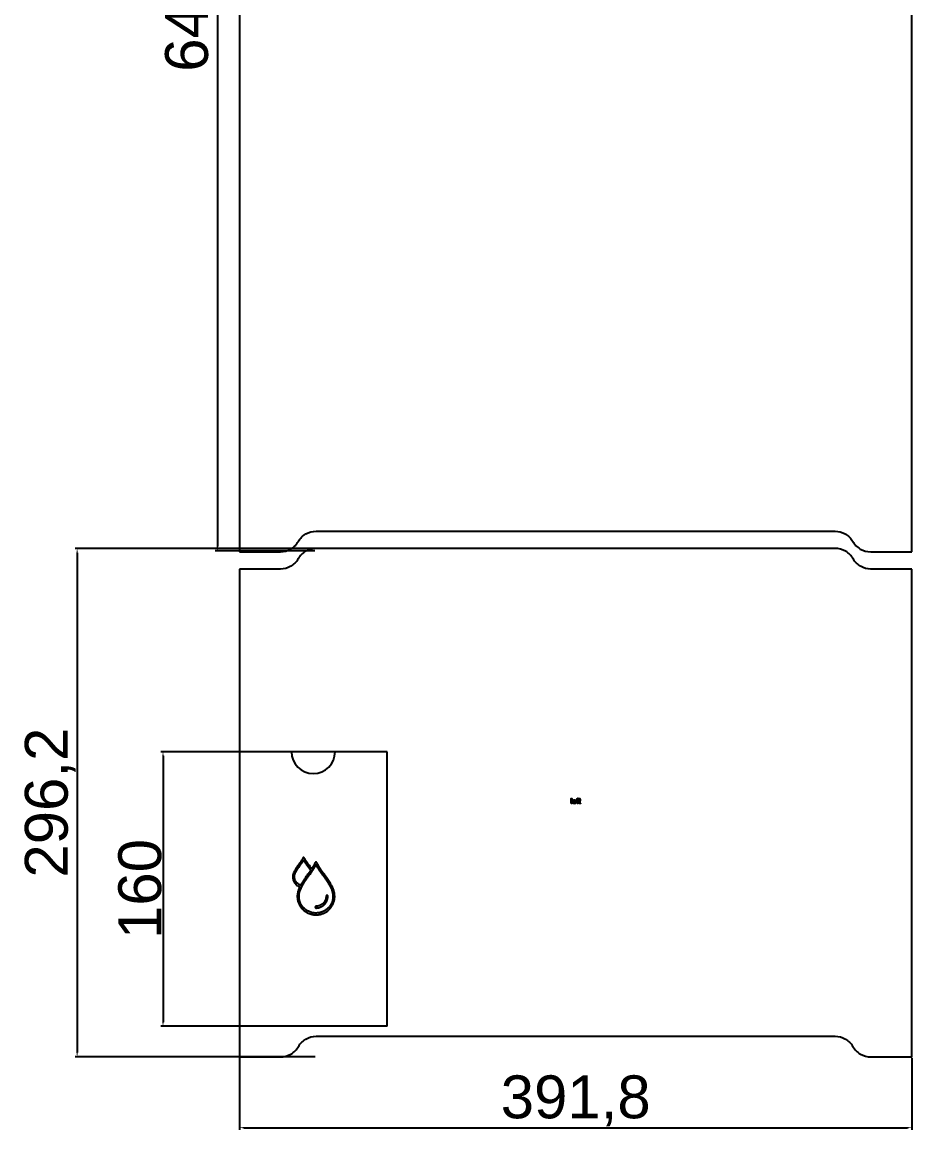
# Model space of a CAD drawing. Header units: millimetres. Extents: x -91 to 6779, y -36 to 1655.
# Drawn here: x -91 to 428, y -35 to 611 of the extents above; entities that cross this region are included whole.
import ezdxf

# ---------------------------------------------------------------- set-up
doc = ezdxf.new("R2010")
doc.units = ezdxf.units.MM
doc.layers.add('Layer_0', color=7, linetype='Continuous')
doc.styles.get("Standard").update_dxf_attribs({"font": 'arial.ttf'})
doc.dimstyles.new('ISO-25', dxfattribs={"dimtxt": 2.5, "dimasz": 2.5, "dimexe": 1.25, "dimexo": 0.625, "dimtad": 1, "dimtxsty": 'Standard', "dimcen": 2.5, "dimadec": 0, "dimazin": 0, "dimtfac": 1, "dimtmove": 0, "dimatfit": 3, "dimfxl": 1, "dimarcsym": 0})

# ---------------------------------------------------------------- blocks, each defined once
blk = doc.blocks.new('*D85')
at = {"layer": 'Defpoints', "color": 0, "transparency": 16777216}
for p in [(35.79, 8.01), (427.59, 8.01), (427.59, -33.26)]:
    blk.add_point(p, dxfattribs=at)
at = {"layer": 'Layer_0', "color": 0, "lineweight": -2, "transparency": 16777216}
for p, q in [((35.79, 7.38), (35.79, -34.51)), ((427.59, 7.38), (427.59, -34.51)), ((38.29, -33.26), (425.09, -33.26))]:
    blk.add_line(p, q, dxfattribs=at)
at = {"layer": 'Layer_0', "color": 0, "transparency": 16777216}
for points in [[(38.29, -32.84), (38.29, -33.67), (35.79, -33.26)], [(425.09, -32.84), (425.09, -33.67), (427.59, -33.26)]]:
    blk.add_solid(points, dxfattribs=at)
at = {"layer": 'Layer_0', "color": 0, "transparency": 16777216, "insert": (231.69, -17.61), "char_height": 25, "attachment_point": 5}
blk.add_mtext('391,8', dxfattribs=at)
blk = doc.blocks.new('*D95')
at = {"layer": 'Defpoints', "color": 0, "transparency": 16777216}
for p in [(35.79, 185.81), (-8.79, 25.81), (35.79, 25.81)]:
    blk.add_point(p, dxfattribs=at)
at = {"layer": 'Layer_0', "color": 0, "lineweight": -2, "transparency": 16777216}
for p, q in [((35.16, 185.81), (-10.04, 185.81)), ((-8.79, 183.31), (-8.79, 28.31)), ((35.16, 25.81), (-10.04, 25.81))]:
    blk.add_line(p, q, dxfattribs=at)
at = {"layer": 'Layer_0', "color": 0, "transparency": 16777216}
for points in [[(-9.2, 183.31), (-8.37, 183.31), (-8.79, 185.81)], [(-9.2, 28.31), (-8.37, 28.31), (-8.79, 25.81)]]:
    blk.add_solid(points, dxfattribs=at)
at = {"layer": 'Layer_0', "color": 0, "transparency": 16777216, "insert": (-22.18, 105.81), "char_height": 25, "attachment_point": 5, "rotation": 90}
blk.add_mtext('160', dxfattribs=at)
blk = doc.blocks.new('*D96')
at = {"layer": 'Defpoints', "color": 0, "transparency": 16777216}
for p in [(80.47, 304.21), (-58.82, 8.01), (80.47, 8.01)]:
    blk.add_point(p, dxfattribs=at)
at = {"layer": 'Layer_0', "color": 0, "lineweight": -2, "transparency": 16777216}
for p, q in [((79.85, 304.21), (-60.07, 304.21)), ((-58.82, 301.71), (-58.82, 10.51)), ((79.85, 8.01), (-60.07, 8.01))]:
    blk.add_line(p, q, dxfattribs=at)
at = {"layer": 'Layer_0', "color": 0, "transparency": 16777216}
for points in [[(-59.24, 301.71), (-58.41, 301.71), (-58.82, 304.21)], [(-59.24, 10.51), (-58.41, 10.51), (-58.82, 8.01)]]:
    blk.add_solid(points, dxfattribs=at)
at = {"layer": 'Layer_0', "color": 0, "transparency": 16777216, "insert": (-74.47, 156.11), "char_height": 25, "attachment_point": 5, "rotation": 90}
blk.add_mtext('296,2', dxfattribs=at)
blk = doc.blocks.new('*D97')
at = {"layer": 'Defpoints', "color": 0, "transparency": 16777216}
for p in [(80.38, 948.46), (22.89, 302.75), (80.38, 302.75)]:
    blk.add_point(p, dxfattribs=at)
at = {"layer": 'Layer_0', "color": 0, "lineweight": -2, "transparency": 16777216}
for p, q in [((79.75, 948.46), (21.64, 948.46)), ((22.89, 945.96), (22.89, 305.25)), ((79.75, 302.75), (21.64, 302.75))]:
    blk.add_line(p, q, dxfattribs=at)
at = {"layer": 'Layer_0', "color": 0, "transparency": 16777216}
for points in [[(22.47, 945.96), (23.3, 945.96), (22.89, 948.46)], [(22.47, 305.25), (23.3, 305.25), (22.89, 302.75)]]:
    blk.add_solid(points, dxfattribs=at)
at = {"layer": 'Layer_0', "color": 0, "transparency": 16777216, "insert": (7.24, 625.6), "char_height": 25, "attachment_point": 5, "rotation": 90}
blk.add_mtext('645,7', dxfattribs=at)

msp = doc.modelspace()

# ---------------------------------------------------------------- linework, layer by layer
at = {"layer": 'Layer_0'}
for p, q in [((121.788, 185.81), (35.788, 185.81)), ((121.788, 25.81), (121.788, 185.81)), ((121.788, 25.81), (35.788, 25.81))]:
    msp.add_line(p, q, dxfattribs=at)
for points in [[(35.788, 936.456), (35.788, 302.256)], [(427.588, 302.256), (427.588, 936.456)], [(35.788, 292.21), (35.788, 8.01), (35.788, 8.01)], [(427.588, 8.01), (427.588, 292.21)], [(229.085, 155.56), (229.085, 158.61), (229.459, 158.61), (229.459, 155.56), (229.085, 155.56)], [(73.963, 121.278), (74.035, 121.17), (74.115, 121.052), (74.201, 120.927), (74.292, 120.794), (74.487, 120.511), (74.695, 120.214), (74.909, 119.91), (75.122, 119.61), (75.227, 119.464), (75.329, 119.323), (75.427, 119.186), (75.522, 119.057), (75.693, 118.821), (75.857, 118.595), (76.013, 118.379), (76.161, 118.173), (76.299, 117.978), (76.429, 117.795), (76.549, 117.624), (76.659, 117.465), (76.759, 117.319), (76.848, 117.187), (76.927, 117.069), (76.994, 116.966), (77.05, 116.878), (77.093, 116.806), (77.124, 116.75), (77.143, 116.71), (77.14, 116.689), (77.122, 116.649), (77.091, 116.59), (77.045, 116.513), (76.986, 116.419), (76.915, 116.307), (76.83, 116.179), (76.733, 116.035), (76.624, 115.875), (76.503, 115.7), (76.371, 115.51), (76.228, 115.307), (76.074, 115.09), (75.91, 114.86), (75.736, 114.617), (75.552, 114.362), (75.219, 113.9), (74.898, 113.451), (74.589, 113.017), (74.293, 112.597), (74.01, 112.193), (73.74, 111.804), (73.483, 111.43), (73.24, 111.073), (73.011, 110.732), (72.796, 110.409), (72.595, 110.102), (72.409, 109.813), (72.238, 109.541), (72.082, 109.288), (71.941, 109.054), (71.816, 108.838), (71.731, 108.691), (71.651, 108.552), (71.576, 108.423), (71.508, 108.308), (71.449, 108.211), (71.402, 108.135), (71.383, 108.105), (71.368, 108.082), (71.357, 108.065), (71.349, 108.056), (71.331, 108.049), (71.3, 108.05), (71.256, 108.06), (71.201, 108.076), (71.137, 108.1), (71.065, 108.129), (70.985, 108.164), (70.9, 108.204), (70.716, 108.296), (70.525, 108.401), (70.335, 108.513), (70.156, 108.628), (69.915, 108.8), (69.687, 108.98), (69.472, 109.168), (69.27, 109.363), (69.08, 109.567), (68.904, 109.778), (68.74, 109.998), (68.589, 110.225), (68.452, 110.46), (68.327, 110.703), (68.214, 110.954), (68.115, 111.213), (68.029, 111.479), (67.956, 111.753), (67.896, 112.035), (67.848, 112.325), (67.828, 112.516), (67.818, 112.715), (67.819, 112.921), (67.83, 113.133), (67.851, 113.352), (67.883, 113.575), (67.924, 113.803), (67.975, 114.035), (68.036, 114.27), (68.106, 114.507), (68.186, 114.746), (68.274, 114.987), (68.372, 115.227), (68.478, 115.468), (68.593, 115.707), (68.716, 115.945), (68.799, 116.095), (68.896, 116.261), (69.004, 116.442), (69.124, 116.637), (69.254, 116.843), (69.394, 117.061), (69.543, 117.288), (69.7, 117.524), (69.864, 117.768), (70.035, 118.018), (70.212, 118.273), (70.394, 118.533), (70.77, 119.058), (71.156, 119.586), (71.319, 119.806), (71.473, 120.016), (71.619, 120.215), (71.756, 120.404), (71.886, 120.584), (72.008, 120.755), (72.124, 120.917), (72.233, 121.072), (72.335, 121.22), (72.431, 121.36), (72.522, 121.495), (72.608, 121.624), (72.765, 121.866), (72.905, 122.091), (72.944, 122.155), (72.98, 122.213), (73.012, 122.263), (73.041, 122.306), (73.067, 122.343), (73.09, 122.374), (73.11, 122.399), (73.129, 122.417), (73.16, 122.439), (73.185, 122.441), (73.208, 122.425), (73.23, 122.394), (73.24, 122.377), (73.257, 122.35), (73.28, 122.314), (73.309, 122.269), (73.343, 122.217), (73.382, 122.157), (73.425, 122.09), (73.473, 122.017), (73.58, 121.855), (73.699, 121.675), (73.828, 121.481), (73.963, 121.278)], [(82.108, 116.929), (82.188, 116.81), (82.278, 116.678), (82.378, 116.532), (82.485, 116.376), (82.6, 116.21), (82.721, 116.036), (82.848, 115.856), (82.978, 115.669), (83.248, 115.287), (83.523, 114.899), (83.795, 114.519), (84.056, 114.157), (84.329, 113.781), (84.59, 113.419), (84.839, 113.072), (85.077, 112.74), (85.304, 112.423), (85.52, 112.12), (85.724, 111.831), (85.918, 111.556), (86.101, 111.294), (86.274, 111.047), (86.436, 110.812), (86.589, 110.59), (86.731, 110.382), (86.863, 110.186), (86.985, 110.002), (87.098, 109.83), (87.386, 109.382), (87.66, 108.942), (87.92, 108.509), (88.166, 108.083), (88.397, 107.663), (88.615, 107.251), (88.819, 106.844), (89.009, 106.443), (89.186, 106.049), (89.349, 105.659), (89.498, 105.275), (89.633, 104.896), (89.755, 104.522), (89.863, 104.152), (89.958, 103.786), (90.04, 103.424), (90.108, 103.066), (90.163, 102.711), (90.205, 102.36), (90.234, 102.011), (90.249, 101.665), (90.251, 101.321), (90.241, 100.979), (90.217, 100.64), (90.181, 100.302), (90.132, 99.965), (90.07, 99.629), (89.995, 99.294), (89.907, 98.96), (89.807, 98.626), (89.694, 98.292), (89.569, 97.957), (89.45, 97.668), (89.321, 97.384), (89.183, 97.105), (89.035, 96.83), (88.879, 96.561), (88.714, 96.297), (88.54, 96.039), (88.358, 95.786), (88.169, 95.539), (87.971, 95.299), (87.766, 95.065), (87.554, 94.837), (87.334, 94.616), (87.108, 94.402), (86.875, 94.195), (86.636, 93.995), (86.391, 93.803), (86.139, 93.618), (85.882, 93.441), (85.62, 93.272), (85.352, 93.111), (85.079, 92.958), (84.802, 92.814), (84.52, 92.679), (84.233, 92.553), (83.943, 92.436), (83.649, 92.328), (83.351, 92.23), (83.049, 92.141), (82.745, 92.062), (82.437, 91.993), (82.127, 91.934), (81.899, 91.899), (81.662, 91.869), (81.418, 91.844), (81.168, 91.825), (80.655, 91.802), (80.133, 91.801), (79.614, 91.822), (79.108, 91.863), (78.863, 91.891), (78.625, 91.925), (78.395, 91.964), (78.175, 92.008), (77.968, 92.057), (77.753, 92.114), (77.532, 92.18), (77.305, 92.254), (76.842, 92.424), (76.374, 92.618), (75.911, 92.831), (75.466, 93.06), (75.252, 93.179), (75.047, 93.299), (74.851, 93.421), (74.666, 93.544), (74.535, 93.638), (74.396, 93.744), (74.25, 93.861), (74.099, 93.988), (73.785, 94.265), (73.467, 94.564), (73.156, 94.875), (72.863, 95.186), (72.727, 95.338), (72.6, 95.486), (72.482, 95.628), (72.377, 95.764), (72.22, 95.98), (72.067, 96.206), (71.92, 96.44), (71.777, 96.682), (71.641, 96.93), (71.51, 97.185), (71.386, 97.444), (71.269, 97.708), (71.158, 97.975), (71.055, 98.244), (70.96, 98.515), (70.874, 98.787), (70.795, 99.059), (70.726, 99.33), (70.666, 99.6), (70.616, 99.867), (70.555, 100.273), (70.513, 100.68), (70.488, 101.088), (70.482, 101.498), (70.495, 101.91), (70.526, 102.324), (70.575, 102.742), (70.643, 103.164), (70.73, 103.59), (70.836, 104.02), (70.961, 104.456), (71.104, 104.898), (71.267, 105.346), (71.449, 105.8), (71.65, 106.263), (71.871, 106.732), (72.054, 107.104), (72.236, 107.462), (72.421, 107.812), (72.611, 108.16), (72.811, 108.51), (73.024, 108.868), (73.136, 109.052), (73.252, 109.24), (73.374, 109.433), (73.501, 109.631), (73.633, 109.835), (73.772, 110.045), (73.917, 110.263), (74.07, 110.489), (74.23, 110.723), (74.397, 110.967), (74.573, 111.221), (74.758, 111.485), (74.952, 111.761), (75.156, 112.049), (75.37, 112.349), (75.594, 112.663), (75.829, 112.99), (76.075, 113.332), (76.333, 113.69), (76.604, 114.063), (76.937, 114.524), (77.257, 114.973), (77.565, 115.407), (77.859, 115.827), (78.14, 116.232), (78.406, 116.621), (78.659, 116.993), (78.896, 117.349), (79.118, 117.687), (79.324, 118.007), (79.421, 118.16), (79.514, 118.309), (79.602, 118.452), (79.687, 118.59), (79.767, 118.724), (79.843, 118.852), (79.915, 118.975), (79.982, 119.093), (80.045, 119.205), (80.104, 119.312), (80.157, 119.414), (80.206, 119.51), (80.351, 119.798), (80.868, 118.903), (80.925, 118.807), (80.987, 118.702), (81.054, 118.59), (81.126, 118.471), (81.281, 118.219), (81.446, 117.955), (81.616, 117.685), (81.787, 117.419), (81.952, 117.164), (82.108, 116.929)], [(86.453, 101.971), (86.398, 101.921), (86.355, 101.87), (86.321, 101.813), (86.295, 101.742), (86.283, 101.7), (86.274, 101.651), (86.265, 101.597), (86.256, 101.534), (86.248, 101.464), (86.24, 101.384), (86.232, 101.294), (86.224, 101.194), (86.213, 101.058), (86.201, 100.93), (86.188, 100.81), (86.174, 100.696), (86.142, 100.484), (86.104, 100.286), (86.057, 100.096), (86, 99.905), (85.933, 99.708), (85.852, 99.496), (85.731, 99.216), (85.595, 98.942), (85.444, 98.674), (85.279, 98.414), (85.1, 98.162), (84.909, 97.92), (84.706, 97.686), (84.491, 97.464), (84.266, 97.252), (84.031, 97.052), (83.788, 96.865), (83.536, 96.691), (83.276, 96.532), (83.01, 96.387), (82.737, 96.257), (82.459, 96.144), (82.342, 96.101), (82.232, 96.061), (82.128, 96.025), (82.028, 95.993), (81.839, 95.938), (81.654, 95.893), (81.465, 95.857), (81.263, 95.827), (81.154, 95.815), (81.039, 95.803), (80.916, 95.791), (80.784, 95.781), (80.681, 95.773), (80.59, 95.765), (80.507, 95.757), (80.434, 95.749), (80.369, 95.741), (80.311, 95.732), (80.26, 95.722), (80.216, 95.712), (80.142, 95.689), (80.085, 95.66), (80.04, 95.624), (80, 95.58), (79.94, 95.49), (79.9, 95.394), (79.88, 95.294), (79.879, 95.193), (79.896, 95.095), (79.933, 95.003), (79.988, 94.92), (80.061, 94.848), (80.119, 94.804), (80.175, 94.771), (80.233, 94.748), (80.302, 94.733), (80.387, 94.727), (80.494, 94.728), (80.559, 94.731), (80.632, 94.736), (80.713, 94.741), (80.805, 94.749), (81.038, 94.771), (81.276, 94.8), (81.514, 94.836), (81.749, 94.877), (81.976, 94.923), (82.191, 94.973), (82.391, 95.027), (82.569, 95.082), (82.782, 95.159), (82.992, 95.242), (83.198, 95.332), (83.402, 95.429), (83.601, 95.533), (83.797, 95.642), (83.99, 95.758), (84.178, 95.88), (84.362, 96.008), (84.542, 96.141), (84.718, 96.28), (84.889, 96.425), (85.055, 96.574), (85.217, 96.728), (85.373, 96.888), (85.524, 97.051), (85.67, 97.22), (85.811, 97.392), (85.945, 97.569), (86.074, 97.749), (86.197, 97.933), (86.314, 98.121), (86.425, 98.313), (86.529, 98.507), (86.627, 98.705), (86.718, 98.905), (86.802, 99.108), (86.879, 99.314), (86.949, 99.522), (87.011, 99.733), (87.066, 99.945), (87.113, 100.159), (87.144, 100.315), (87.17, 100.464), (87.194, 100.608), (87.214, 100.746), (87.231, 100.877), (87.245, 101.002), (87.256, 101.12), (87.262, 101.232), (87.266, 101.336), (87.266, 101.432), (87.263, 101.521), (87.257, 101.602), (87.247, 101.675), (87.233, 101.74), (87.216, 101.796), (87.196, 101.843), (87.163, 101.901), (87.128, 101.952), (87.09, 101.997), (87.049, 102.035), (87.007, 102.066), (86.963, 102.091), (86.917, 102.11), (86.869, 102.122), (86.82, 102.127), (86.77, 102.125), (86.718, 102.116), (86.666, 102.101), (86.614, 102.079), (86.56, 102.05), (86.507, 102.014), (86.453, 101.971)], [(80.473, 20.01), (382.903, 20.01)]]:
    msp.add_lwpolyline(points, dxfattribs=at)
for points in [[(35.788, 302.256), (59.593, 302.256), (59.593, 302.256, 0.1316794), (65.643, 303.877), (65.643, 303.877, 0.1316), (70.072, 308.306), (70.072, 308.306, -0.1316356), (74.428, 312.662), (74.428, 312.662, -0.1316061), (80.378, 314.256), (382.809, 314.256), (382.809, 314.256, -0.1316098), (388.758, 312.662), (388.758, 312.662, -0.1316374), (393.114, 308.306), (393.114, 308.306, 0.1315982), (397.543, 303.877), (397.543, 303.877, 0.1316794), (403.593, 302.256), (427.588, 302.256)], [(427.588, 292.21), (403.688, 292.21), (403.688, 292.21, -0.1316069), (397.738, 293.804), (397.738, 293.804, -0.1315244), (393.382, 298.16), (393.382, 298.16, 0.1316611), (388.953, 302.589), (388.953, 302.589, 0.1316806), (382.903, 304.21), (80.473, 304.21), (80.473, 304.21, 0.1316788), (74.423, 302.589), (74.423, 302.589, 0.1316566), (69.994, 298.16), (69.994, 298.16, -0.1315295), (65.638, 293.804), (65.638, 293.804, -0.1316069), (59.688, 292.21), (35.788, 292.21)], [(231.543, 156.271), (231.93, 156.223, -0.1664161), (231.591, 155.697, -0.1633097), (230.958, 155.51), (230.728, 155.529), (230.524, 155.584), (230.344, 155.678), (230.189, 155.808), (230.065, 155.973), (229.976, 156.167), (229.923, 156.391), (229.905, 156.646), (229.923, 156.909), (229.977, 157.141), (230.067, 157.342), (230.193, 157.511, -0.2080118), (230.937, 157.819, -0.2082069), (231.661, 157.518), (231.784, 157.351), (231.872, 157.155), (231.925, 156.927), (231.942, 156.669, -0.0078105), (231.94, 156.569), (230.292, 156.569), (230.313, 156.397), (230.354, 156.247), (230.416, 156.119), (230.498, 156.011, 0.2046295), (230.96, 155.818, 0.161101), (231.312, 155.926, 0.14772), (231.543, 156.271)], [(230.313, 156.877), (231.547, 156.877), (231.499, 157.121), (231.406, 157.295, 0.2235809), (230.942, 157.511, 0.1965861), (230.508, 157.339, 0.1844746), (230.313, 156.877)], [(232.506, 155.56), (232.506, 157.478), (232.175, 157.478), (232.175, 157.769), (232.506, 157.769), (232.506, 158.004, -0.087803), (232.545, 158.335, -0.1585387), (232.736, 158.571, -0.1476178), (233.118, 158.662, -0.0483402), (233.467, 158.624), (233.411, 158.298, 0.0442061), (233.19, 158.319), (233.045, 158.3), (232.949, 158.246), (232.896, 158.141), (232.878, 157.973), (232.878, 157.769), (233.309, 157.769), (233.309, 157.478), (232.878, 157.478), (232.878, 155.56), (232.506, 155.56)], [(72.848, 124.015), (72.778, 123.952), (72.714, 123.877), (72.664, 123.802), (72.633, 123.734), (72.626, 123.715), (72.615, 123.689), (72.599, 123.656), (72.58, 123.617), (72.531, 123.522), (72.47, 123.407), (72.398, 123.276), (72.317, 123.133), (72.231, 122.982), (72.14, 122.826), (71.979, 122.56), (71.807, 122.287), (71.713, 122.142), (71.611, 121.989), (71.499, 121.825), (71.377, 121.648), (71.242, 121.455), (71.093, 121.245), (71.012, 121.132), (70.928, 121.014), (70.839, 120.891), (70.745, 120.762), (70.647, 120.626), (70.544, 120.484), (70.436, 120.335), (70.322, 120.18), (70.203, 120.016), (70.078, 119.846), (69.947, 119.667), (69.81, 119.48), (69.643, 119.251), (69.482, 119.027), (69.326, 118.809), (69.176, 118.594), (69.032, 118.385), (68.892, 118.179), (68.758, 117.978), (68.629, 117.781), (68.387, 117.399), (68.165, 117.031), (67.961, 116.676), (67.776, 116.333), (67.609, 116), (67.459, 115.676), (67.325, 115.36), (67.207, 115.051), (67.104, 114.746), (67.015, 114.445), (66.939, 114.147), (66.877, 113.85), (66.835, 113.579), (66.809, 113.294), (66.799, 113), (66.805, 112.697), (66.826, 112.388), (66.863, 112.077), (66.915, 111.764), (66.983, 111.454), (67.014, 111.336), (67.051, 111.211), (67.094, 111.079), (67.141, 110.942), (67.25, 110.658), (67.373, 110.368), (67.505, 110.084), (67.641, 109.815), (67.71, 109.69), (67.778, 109.572), (67.845, 109.463), (67.91, 109.364), (67.983, 109.262), (68.063, 109.156), (68.149, 109.049), (68.241, 108.941), (68.438, 108.723), (68.648, 108.509), (68.867, 108.302), (69.089, 108.109), (69.31, 107.935), (69.522, 107.784), (69.691, 107.674), (69.842, 107.579), (69.982, 107.496), (70.117, 107.422), (70.254, 107.354), (70.398, 107.287), (70.556, 107.22), (70.735, 107.148), (70.884, 107.089), (70.71, 106.707), (70.538, 106.313), (70.378, 105.918), (70.23, 105.521), (70.095, 105.123), (69.972, 104.727), (69.861, 104.331), (69.764, 103.938), (69.679, 103.547), (69.608, 103.161), (69.55, 102.779), (69.505, 102.402), (69.474, 102.031), (69.457, 101.667), (69.454, 101.311), (69.465, 100.964), (69.491, 100.626), (69.55, 100.12), (69.628, 99.626), (69.725, 99.143), (69.842, 98.671), (69.977, 98.21), (70.131, 97.761), (70.305, 97.321), (70.498, 96.893), (70.711, 96.475), (70.943, 96.067), (71.195, 95.669), (71.466, 95.28), (71.757, 94.902), (72.068, 94.533), (72.399, 94.173), (72.75, 93.823), (73.055, 93.538), (73.352, 93.277), (73.646, 93.036), (73.94, 92.813), (74.238, 92.605), (74.544, 92.408), (74.862, 92.221), (75.196, 92.039), (75.463, 91.904), (75.733, 91.776), (76.004, 91.656), (76.277, 91.543), (76.552, 91.438), (76.829, 91.34), (77.107, 91.25), (77.387, 91.167), (77.668, 91.092), (77.951, 91.024), (78.234, 90.963), (78.518, 90.911), (78.804, 90.865), (79.09, 90.828), (79.376, 90.798), (79.663, 90.775), (79.951, 90.76), (80.238, 90.753), (80.526, 90.753), (80.814, 90.76), (81.102, 90.776), (81.39, 90.799), (81.677, 90.829), (81.964, 90.868), (82.25, 90.913), (82.536, 90.967), (82.821, 91.028), (83.105, 91.097), (83.388, 91.173), (83.669, 91.257), (83.95, 91.349), (84.229, 91.448), (84.566, 91.58), (84.897, 91.721), (85.222, 91.873), (85.54, 92.035), (85.852, 92.207), (86.157, 92.388), (86.455, 92.579), (86.746, 92.779), (87.029, 92.987), (87.305, 93.205), (87.574, 93.431), (87.835, 93.665), (88.087, 93.907), (88.332, 94.157), (88.568, 94.414), (88.796, 94.679), (89.014, 94.952), (89.224, 95.231), (89.425, 95.517), (89.617, 95.809), (89.799, 96.108), (89.972, 96.413), (90.134, 96.724), (90.287, 97.04), (90.43, 97.362), (90.562, 97.689), (90.684, 98.021), (90.795, 98.359), (90.895, 98.7), (90.985, 99.046), (91.063, 99.397), (91.129, 99.751), (91.161, 99.958), (91.188, 100.18), (91.209, 100.414), (91.226, 100.658), (91.245, 101.167), (91.245, 101.692), (91.237, 101.955), (91.225, 102.216), (91.209, 102.472), (91.187, 102.722), (91.162, 102.963), (91.131, 103.193), (91.096, 103.411), (91.057, 103.613), (90.954, 104.053), (90.831, 104.502), (90.687, 104.963), (90.522, 105.434), (90.336, 105.915), (90.13, 106.407), (89.903, 106.91), (89.655, 107.423), (89.386, 107.947), (89.097, 108.482), (88.787, 109.027), (88.456, 109.583), (88.105, 110.149), (87.732, 110.727), (87.339, 111.315), (86.925, 111.914, 0.0036641), (85.103, 114.46), (84.898, 114.744), (84.699, 115.019), (84.509, 115.285), (84.325, 115.541), (84.149, 115.789), (83.979, 116.028), (83.815, 116.259), (83.658, 116.483), (83.507, 116.7), (83.362, 116.91), (83.222, 117.113), (83.088, 117.31), (82.959, 117.501), (82.834, 117.687), (82.714, 117.868), (82.599, 118.044), (82.38, 118.383), (82.177, 118.707), (81.986, 119.02), (81.806, 119.324), (81.473, 119.915), (81.162, 120.505), (81.097, 120.63), (81.038, 120.744), (80.984, 120.846), (80.934, 120.938), (80.888, 121.02), (80.845, 121.092), (80.806, 121.156), (80.77, 121.212), (80.735, 121.261), (80.703, 121.302), (80.672, 121.338), (80.642, 121.368), (80.583, 121.413), (80.523, 121.444), (80.462, 121.467), (80.405, 121.483), (80.35, 121.49), (80.298, 121.488), (80.246, 121.476), (80.196, 121.454), (80.145, 121.42), (80.093, 121.373), (80.039, 121.314), (79.983, 121.24), (79.923, 121.152), (79.858, 121.048), (79.789, 120.928), (79.713, 120.79), (79.63, 120.634), (79.54, 120.46), (79.455, 120.295), (79.362, 120.121), (79.263, 119.939), (79.159, 119.751), (78.941, 119.367), (78.719, 118.986), (78.608, 118.801), (78.501, 118.624), (78.397, 118.455), (78.297, 118.297), (78.204, 118.152), (78.119, 118.023), (78.041, 117.91), (77.974, 117.817), (77.813, 117.602), (77.427, 118.16), (77.382, 118.224), (77.329, 118.299), (77.268, 118.386), (77.2, 118.482), (77.125, 118.587), (77.045, 118.7), (76.959, 118.821), (76.868, 118.947), (76.477, 119.492), (76.069, 120.056), (75.866, 120.337), (75.672, 120.607), (75.488, 120.866), (75.313, 121.115), (75.147, 121.354), (74.991, 121.582), (74.843, 121.801), (74.703, 122.011), (74.572, 122.211), (74.449, 122.403), (74.334, 122.587), (74.226, 122.762), (74.126, 122.93), (74.033, 123.09), (73.948, 123.243), (73.869, 123.389), (73.795, 123.526), (73.723, 123.649), (73.655, 123.758), (73.59, 123.853), (73.527, 123.935), (73.465, 124.003), (73.405, 124.058), (73.345, 124.101), (73.286, 124.131), (73.227, 124.149), (73.168, 124.155), (73.107, 124.149), (73.045, 124.132), (72.982, 124.104), (72.916, 124.065), (72.848, 124.015)], [(35.788, 8.01), (59.688, 8.01), (59.688, 8.01, 0.1316794), (65.738, 9.631), (65.738, 9.631, 0.1316), (70.167, 14.06), (70.167, 14.06, -0.1316356), (74.523, 18.416), (74.523, 18.416, -0.1316061), (80.473, 20.01)], [(382.903, 20.01), (382.903, 20.01, -0.1316098), (388.853, 18.416), (388.853, 18.416, -0.1316374), (393.209, 14.06), (393.209, 14.06, 0.1315982), (397.638, 9.631), (397.638, 9.631, 0.1316794), (403.688, 8.01), (427.588, 8.01)]]:
    msp.add_lwpolyline(points, format="xyb", dxfattribs=at)
msp.add_lwpolyline([(234.47, 155.895), (234.524, 155.564, -0.0519207), (234.241, 155.531, -0.1310269), (233.925, 155.595, -0.1610747), (233.767, 155.765), (233.747, 155.832), (233.732, 155.928), (233.724, 156.053), (233.721, 156.207), (233.721, 157.478), (233.446, 157.478), (233.446, 157.769), (233.721, 157.769), (233.721, 158.317), (234.093, 158.541), (234.093, 157.769), (234.47, 157.769), (234.47, 157.478), (234.093, 157.478), (234.093, 156.186, 0.1022622), (234.113, 155.98, 0.156082), (234.177, 155.907, 0.1368024), (234.305, 155.88, 0.0354894)], format="xyb", close=True, dxfattribs=at)
msp.add_arc((78.788, 185.81), 12.7, 180, 0, dxfattribs=at)

# ---------------------------------------------------------------- dimensions: what is measured, and where the dimension line sits
for base, p1, p2, picture, middle in [((22.8877, 302.751), (80.3785, 948.4556), (80.3785, 302.751), '*D97', (7.2388, 625.6033)), ((-58.824, 8.01), (80.473, 304.21), (80.473, 8.01), '*D96', (-74.472, 156.11)), ((-8.788, 25.81), (35.788, 185.81), (35.788, 25.81), '*D95', (-22.178, 105.81))]:
    dim = msp.add_linear_dim(base=base, p1=p1, p2=p2, angle=90, dimstyle='ISO-25', override={"dimtxt": 25}, dxfattribs=at)
    dim.commit()
    dim.dimension.update_dxf_attribs({"geometry": picture, "text_midpoint": middle})
dim = msp.add_linear_dim(base=(427.588, -33.256), p1=(35.788, 8.01), p2=(427.588, 8.01), dimstyle='ISO-25', override={"dimtxt": 25}, dxfattribs=at)
dim.commit()
dim.dimension.update_dxf_attribs({"geometry": '*D85', "text_midpoint": (231.688, -17.607)})

doc.saveas('drawing.dxf')
